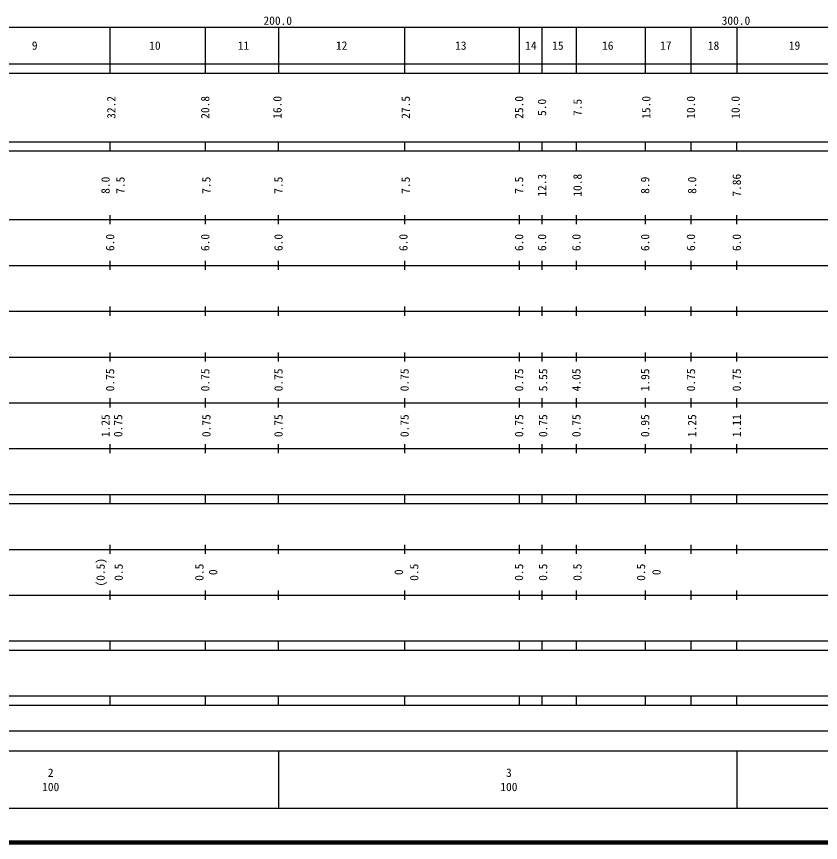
# Model space of a CAD drawing. Units: millimetres on the paper, enlarged 1000 times. Extents: x 40000 to 680000, y 20000 to 380000.
# Drawn here: x 210835 to 386285, y 20000 to 200342 of the extents above; entities that cross this region are included whole.
import ezdxf
from ezdxf.enums import TextEntityAlignment as Align

# ---------------------------------------------------------------- set-up
doc = ezdxf.new("R2010")
doc.units = ezdxf.units.MM
doc.header["$LTSCALE"] = 1000
doc.layers.add('M-TTL', color=2, linetype='Continuous', lineweight=140)
doc.layers.add('M-TTL-BAND', color=7, linetype='Continuous', lineweight=25)
doc.styles.add('ＭＳ ゴシック', font='')
doc.styles.get('ＭＳ ゴシック').set_extended_font_data('MS Gothic')

msp = doc.modelspace()

# ---------------------------------------------------------------- linework, layer by layer
at = {"layer": 'M-TTL'}
msp.add_line((40000, 20000), (680000, 20000), dxfattribs=at)
at = {"layer": 'M-TTL-BAND'}
for p, q in [((68000, 198000), (579000, 198000)), ((231200, 198000), (231200, 188000)), ((252000, 198000), (252000, 188000)), ((268000, 198000), (268000, 188000)), ((295500, 198000), (295500, 188000)), ((320500, 198000), (320500, 188000)), ((325500, 198000), (325500, 188000)), ((333000, 198000), (333000, 188000)), ((348000, 198000), (348000, 188000)), ((358000, 198000), (358000, 188000)), ((368000, 198000), (368000, 188000)), ((40000, 190000), (579000, 190000)), ((40000, 188000), (579000, 188000)), ((40000, 173000), (579000, 173000)), ((231200, 173000), (231200, 171000)), ((252000, 173000), (252000, 171000)), ((268000, 171000), (268000, 173000)), ((295500, 173000), (295500, 171000)), ((320500, 173000), (320500, 171000)), ((325500, 173000), (325500, 171000)), ((333000, 173000), (333000, 171000)), ((348000, 173000), (348000, 171000)), ((358000, 173000), (358000, 171000)), ((368000, 171000), (368000, 173000)), ((40000, 171000), (579000, 171000)), ((231200, 157000), (231200, 155000)), ((252000, 157000), (252000, 155000)), ((268000, 155000), (268000, 157000)), ((295500, 157000), (295500, 155000)), ((320500, 157000), (320500, 155000)), ((325500, 157000), (325500, 155000)), ((333000, 157000), (333000, 155000)), ((348000, 157000), (348000, 155000)), ((358000, 157000), (358000, 155000)), ((368000, 155000), (368000, 157000)), ((40000, 156000), (579000, 156000)), ((231200, 147000), (231200, 145000)), ((252000, 147000), (252000, 145000)), ((268000, 145000), (268000, 147000)), ((295500, 147000), (295500, 145000)), ((320500, 147000), (320500, 145000)), ((325500, 147000), (325500, 145000)), ((333000, 147000), (333000, 145000)), ((348000, 147000), (348000, 145000)), ((358000, 147000), (358000, 145000)), ((368000, 145000), (368000, 147000)), ((46000, 146000), (579000, 146000)), ((52000, 136000), (579000, 136000)), ((231200, 137000), (231200, 135000)), ((252000, 137000), (252000, 135000)), ((268000, 135000), (268000, 137000)), ((295500, 137000), (295500, 135000)), ((320500, 137000), (320500, 135000)), ((325500, 137000), (325500, 135000)), ((333000, 137000), (333000, 135000)), ((348000, 137000), (348000, 135000)), ((358000, 137000), (358000, 135000)), ((368000, 135000), (368000, 137000)), ((231200, 127000), (231200, 125000)), ((252000, 127000), (252000, 125000)), ((268000, 125000), (268000, 127000)), ((295500, 127000), (295500, 125000)), ((320500, 127000), (320500, 125000)), ((325500, 127000), (325500, 125000)), ((333000, 127000), (333000, 125000)), ((348000, 127000), (348000, 125000)), ((358000, 127000), (358000, 125000)), ((368000, 125000), (368000, 127000)), ((46000, 126000), (579000, 126000)), ((52000, 116000), (579000, 116000)), ((231200, 117000), (231200, 115000)), ((252000, 117000), (252000, 115000)), ((268000, 115000), (268000, 117000)), ((295500, 117000), (295500, 115000)), ((320500, 117000), (320500, 115000)), ((325500, 117000), (325500, 115000)), ((333000, 117000), (333000, 115000)), ((348000, 117000), (348000, 115000)), ((358000, 117000), (358000, 115000)), ((368000, 115000), (368000, 117000)), ((231200, 107000), (231200, 105000)), ((252000, 107000), (252000, 105000)), ((268000, 105000), (268000, 107000)), ((295500, 107000), (295500, 105000)), ((320500, 107000), (320500, 105000)), ((325500, 107000), (325500, 105000)), ((333000, 107000), (333000, 105000)), ((348000, 107000), (348000, 105000)), ((358000, 107000), (358000, 105000)), ((368000, 105000), (368000, 107000)), ((46000, 106000), (579000, 106000)), ((40000, 96000), (579000, 96000)), ((231200, 96000), (231200, 94000)), ((252000, 96000), (252000, 94000)), ((268000, 94000), (268000, 96000)), ((295500, 96000), (295500, 94000)), ((320500, 96000), (320500, 94000)), ((325500, 96000), (325500, 94000)), ((333000, 96000), (333000, 94000)), ((348000, 96000), (348000, 94000)), ((358000, 96000), (358000, 94000)), ((368000, 94000), (368000, 96000)), ((40000, 94000), (579000, 94000)), ((231200, 85000), (231200, 83000)), ((252000, 85000), (252000, 83000)), ((268000, 83000), (268000, 85000)), ((295500, 85000), (295500, 83000)), ((320500, 85000), (320500, 83000)), ((325500, 85000), (325500, 83000)), ((333000, 85000), (333000, 83000)), ((348000, 85000), (348000, 83000)), ((358000, 85000), (358000, 83000)), ((368000, 83000), (368000, 85000)), ((49000, 84000), (579000, 84000)), ((40000, 74000), (579000, 74000)), ((231200, 75000), (231200, 73000)), ((252000, 75000), (252000, 73000)), ((268000, 73000), (268000, 75000)), ((295500, 75000), (295500, 73000)), ((320500, 75000), (320500, 73000)), ((325500, 75000), (325500, 73000)), ((333000, 75000), (333000, 73000)), ((348000, 75000), (348000, 73000)), ((358000, 75000), (358000, 73000)), ((368000, 73000), (368000, 75000)), ((40000, 64000), (579000, 64000)), ((231200, 64000), (231200, 62000)), ((252000, 64000), (252000, 62000)), ((268000, 62000), (268000, 64000)), ((295500, 64000), (295500, 62000)), ((320500, 64000), (320500, 62000)), ((325500, 64000), (325500, 62000)), ((333000, 64000), (333000, 62000)), ((348000, 64000), (348000, 62000)), ((358000, 64000), (358000, 62000)), ((368000, 62000), (368000, 64000)), ((40000, 62000), (579000, 62000)), ((40000, 52000), (579000, 52000)), ((231200, 52000), (231200, 50000)), ((252000, 52000), (252000, 50000)), ((268000, 50000), (268000, 52000)), ((295500, 52000), (295500, 50000)), ((320500, 52000), (320500, 50000)), ((325500, 52000), (325500, 50000)), ((333000, 52000), (333000, 50000)), ((348000, 52000), (348000, 50000)), ((358000, 52000), (358000, 50000)), ((368000, 50000), (368000, 52000)), ((40000, 50000), (579000, 50000)), ((70805, 44406), (526136, 44406)), ((40000, 40000), (579000, 40000)), ((268000, 40000), (268000, 27500)), ((368000, 40000), (368000, 27500)), ((68000, 27500), (579000, 27500))]:
    msp.add_line(p, q, dxfattribs=at)

# ---------------------------------------------------------------- texts
at = {"layer": 'M-TTL-BAND', "style": 'ＭＳ ゴシック'}
for s, p in [('200.0', (267844, 199445)), ('300.0', (367844, 199445)), ('9', (214794, 194000)), ('10', (241045, 194000)), ('11', (260392, 194000)), ('12', (281798, 194000)), ('13', (307797, 194000)), ('14', (323087, 194000)), ('15', (328976, 194000)), ('16', (339866, 194000)), ('17', (352533, 194000)), ('18', (362952, 194000)), ('19', (380616, 194000)), ('2', (218288, 35238)), ('3', (318288, 35238)), ('100', (218288, 32131)), ('100', (318288, 32131))]:
    msp.add_text(s, height=1833, dxfattribs=at).set_placement(p, align=Align.MIDDLE_CENTER)
for s, p in [('32.2', (231502, 180500)), ('20.8', (252002, 180500)), ('16.0', (267746, 180500)), ('27.5', (295754, 180500)), ('25.0', (320505, 180500)), ('5.0', (325505, 180500)), ('7.5', (333255, 180500)), ('15.0', (348256, 180500)), ('10.0', (358006, 180500)), ('10.0', (367746, 180500)), ('8.0', (230251, 163500)), ('7.5', (233502, 163500)), ('7.5', (252252, 163500)), ('7.5', (267996, 163500)), ('7.5', (295754, 163500)), ('7.5', (320505, 163500)), ('12.3', (325505, 163500)), ('10.8', (333255, 163500)), ('8.9', (348006, 163500)), ('8.0', (358256, 163500)), ('7.86', (367996, 163500)), ('6.0', (231252, 151000)), ('6.0', (252002, 151000)), ('6.0', (267996, 151000)), ('6.0', (295254, 151000)), ('6.0', (320505, 151000)), ('6.0', (325505, 151000)), ('6.0', (333005, 151000)), ('6.0', (348006, 151000)), ('6.0', (358006, 151000)), ('6.0', (367996, 151000)), ('0.75', (231252, 121000)), ('0.75', (252002, 121000)), ('0.75', (267996, 121000)), ('0.75', (295504, 121000)), ('0.75', (320505, 121000)), ('5.55', (325755, 121000)), ('4.05', (333005, 121000)), ('1.95', (348006, 121000)), ('0.75', (358006, 121000)), ('0.75', (367996, 121000)), ('1.25', (230251, 111000)), ('0.75', (233002, 111000)), ('0.75', (252252, 111000)), ('0.75', (267996, 111000)), ('0.75', (295504, 111000)), ('0.75', (320505, 111000)), ('0.75', (325755, 111000)), ('0.75', (333005, 111000)), ('0.95', (348006, 111000)), ('1.25', (358256, 111000)), ('1.11', (367996, 111000)), ('(0.5)', (229169, 79000)), ('0.5', (233107, 79000)), ('0.5', (250733, 79000)), ('0', (253733, 79000)), ('0', (294234, 79000)), ('0.5', (297609, 79000)), ('0.5', (320485, 79000)), ('0.5', (325736, 79000)), ('0.5', (333236, 79000)), ('0.5', (347111, 79000)), ('0', (350486, 79000))]:
    msp.add_text(s, height=1833, rotation=90, dxfattribs=at).set_placement(p, align=Align.MIDDLE_CENTER)

doc.saveas('drawing.dxf')
